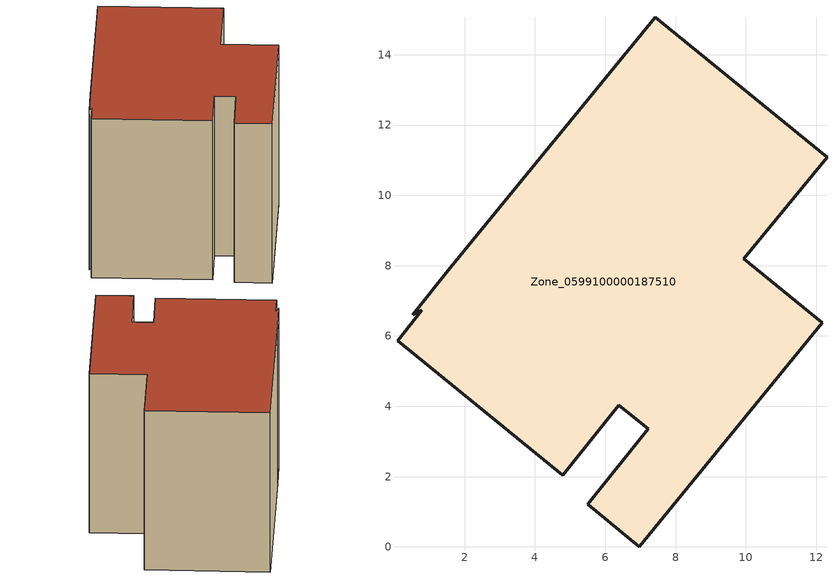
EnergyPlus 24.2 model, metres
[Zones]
Zone_0599100000187510
 floor ground (C_G): 7.43,15.07 12.31,11.08 9.94,8.19 12.17,6.37 6.96,0 5.51,1.21 7.22,3.36 6.38,4.03 4.78,2.04 0.09,5.87 0.79,6.74 0.52,6.6 1.6,7.94 z0
 wall outside (C_F): 12.17,6.37 9.94,8.19 12.31,11.08 7.43,15.07 1.6,7.94 0.52,6.6 0.79,6.74 0.09,5.87 4.78,2.04 6.38,4.03 7.22,3.36 5.51,1.21 6.96,0 12.17,6.37 z0:9.03
 roof outside (C_R): 0.52,6.6 0.79,6.74 0.09,5.87 4.78,2.04 6.38,4.03 7.22,3.36 5.51,1.21 6.96,0 12.17,6.37 9.94,8.19 12.31,11.08 7.43,15.07 1.6,7.94 z9.03
[BUILDING]
Pand.0599100000187510: North Axis=0; Terrain=City; Loads Convergence Tolerance Value=0.04; Temperature Convergence Tolerance Value=0.4; Solar Distribution=FullExterior; Maximum Number of Warmup Days=25; Minimum Number of Warmup Days=1
[Site:Location]
Rotterdam.The.Hague.AP_ZH_NLD Design_Conditions: Latitude=51.96; Longitude=4.45; Time Zone=1; Elevation=-4.5
[SITE:GROUNDTEMPERATURE:BUILDINGSURFACE]
18, 18, 18, 18, 18, 18, 18, 18, 18, 18, 18, 18
[MATERIAL] Thermal Absorptance=0.9; Solar Absorptance=0.7; Visible Absorptance=0.7
Name | Roughness | Thickness | Conductivity | Density | Specific Heat
G.TC.1946-1964 | MediumSmooth | 0.15 | 1 | 540 | 1210
F.TC.1946-1964 | Rough | 0.3 | 0.857143 | 1920 | 840
R.TC.1946-1964 | MediumRough | 0.2 | 0.235294 | 1500 | 1000
[CONSTRUCTION]
C_G: G.TC.1946-1964
C_F: F.TC.1946-1964
C_R: R.TC.1946-1964
[ZONE]
Zone_0599100000187510: Type=1; Multiplier=1; Ceiling Height=Autocalculate; Volume=Autocalculate; Floor Area=autocalculate; Part of Total Floor Area=Yes
[ZONEINFILTRATION:DESIGNFLOWRATE]
Infil_Zone_0599100000187510: Zone or ZoneList or Space or SpaceList=Zone_0599100000187510; Schedule=AlwaysOn; Design Flow Rate Calculation Method=Flow/Area; Flow Rate per Floor Area=0.003; Constant Term Coefficient=1; Temperature Term Coefficient=0; Velocity Term Coefficient=0; Velocity Squared Term Coefficient=0
[HVACTEMPLATE:ZONE:IDEALLOADSAIRSYSTEM]
Zone_0599100000187510: Maximum Heating Supply Air Temperature=50; Minimum Cooling Supply Air Temperature=13; Maximum Heating Supply Air Humidity Ratio=0.0156; Minimum Cooling Supply Air Humidity Ratio=0.0077; Heating Limit=NoLimit; Cooling Limit=NoLimit; Dehumidification Control Type=ConstantSensibleHeatRatio; Cooling Sensible Heat Ratio=0.7; Dehumidification Setpoint=60; Humidification Control Type=None; Humidification Setpoint=30; Outdoor Air Method=None; Outdoor Air Flow Rate per Person=0.00944; Outdoor Air Flow Rate per Zone Floor Area=0; Outdoor Air Flow Rate per Zone=0; Demand Controlled Ventilation Type=None; Outdoor Air Economizer Type=NoEconomizer; Heat Recovery Type=None; Sensible Heat Recovery Effectiveness=0.7; Latent Heat Recovery Effectiveness=0.65
[ZONECONTROL:THERMOSTAT]
ThermostatControl_Zone_0599100000187510: Zone or ZoneList=Zone_0599100000187510; Control Type Schedule=DualSetpointControlType; Control 1=Thermostat_Zone_0599100000187510; Temperature Difference Between Cutout And Setpoint=0
[THERMOSTATSETPOINT:DUALSETPOINT]
Thermostat_Zone_0599100000187510: Heating Setpoint Temperature Schedule=HeatingSetpoint_Zone_0599100000187510; Cooling Setpoint Temperature Schedule=CoolingSetpoint_Zone_0599100000187510
[SCHEDULE:COMPACT]
HeatingSetpoint_Zone_0599100000187510: Through: 12/31, For: AllDays, Until: 24:00, 21
CoolingSetpoint_Zone_0599100000187510: Through: 12/31, For: AllDays, Until: 24:00, 24
DualSetpointControlType: Through: 12/31, For: AllDays, Until: 24:00, 4
AlwaysOn: Through: 12/31, For: AllDays, Until: 24:00, 1
